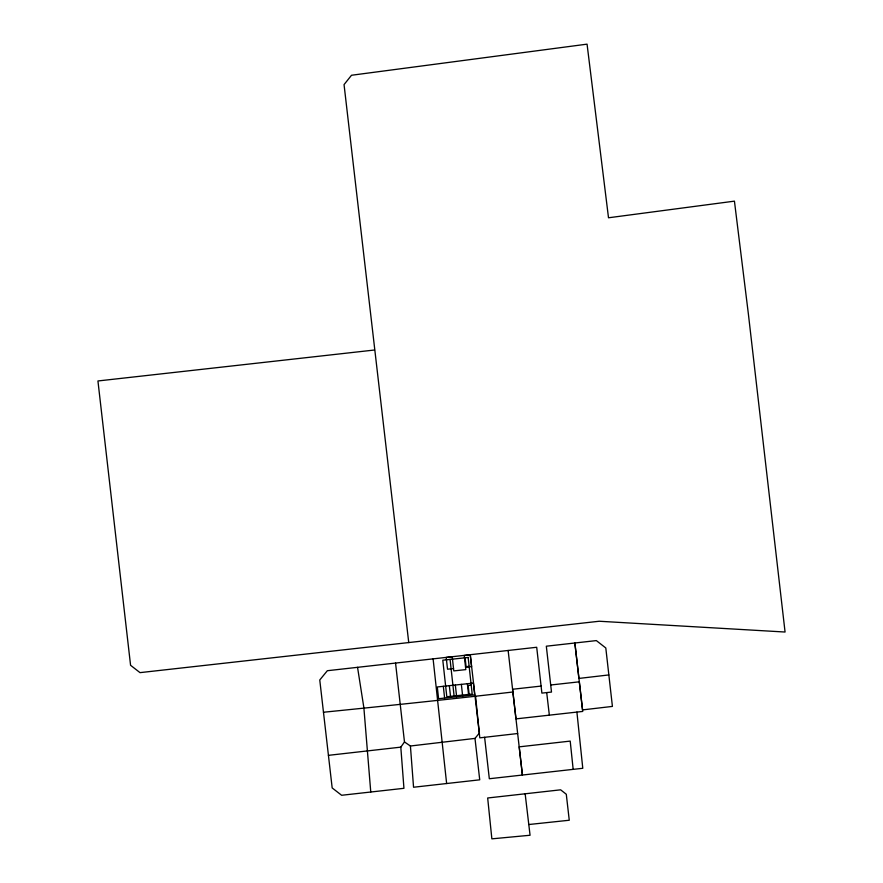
<?xml version="1.0" encoding="UTF-8"?>
<svg xmlns="http://www.w3.org/2000/svg" width="883" height="883" viewBox="0 0 883 883"><rect width="100%" height="100%" fill="white"/><g stroke="black" fill="none" stroke-linecap="round" stroke-linejoin="round"><path stroke-width="1.32" d="M400.805 747.139L404.48 741.952L395.551 663.067L327.339 670.716L319.767 679.976L332.174 787.934L341.622 795.274L403.939 788.309L400.805 747.139L328.421 755.34M404.48 741.952L410.396 746.003L474.988 738.398L479.314 733.144L470.253 654.711M608.862 674.932L578.917 678.431L574.866 643.001L582.548 709.899L612.416 706.411L605.804 647.979L596.345 640.594L546.323 646.201L551.5 692.062L541.886 693.111L536.698 647.272L395.551 663.067M512.891 691.996C449.8 699.292 386.655 705.87 323.465 712.239M517.648 733.53L479.789 737.857L475.551 696.025M374.535 350.01L97.936 380.97L130.574 665.285L140.022 672.636L599.237 621.246L785.064 632.029L748.409 314.216L734.435 201.147L608.508 217.781L587.063 44.15L351.511 75.254L344.05 84.602L408.741 642.57M474.988 738.398L479.723 779.821L413.553 787.239L410.418 746.014M576.908 712.073L582.78 768.287L489.325 778.74L484.612 737.294M541.124 686.08L512.582 689.259L515.97 718.883L582.725 711.433L579.314 681.819L550.727 684.998M469.138 666.345L466.081 666.676L465.098 657.791M453.531 668.574L447.515 669.215L446.213 657.46L452.228 656.82L453.785 670.914L465.816 669.612L464.259 655.517L470.275 654.877L471.566 666.632L465.551 667.272M471.213 685.153L468.156 685.484L469.127 694.358M528.796 824.523L569.259 820.241L566.29 794.247L560.639 789.821L487.67 797.989L491.864 838.85L530.065 835.252L525.153 793.806M357.549 667.338L363.873 707.725L370.761 792.018M546.698 692.57L549.347 715.153M508.133 650.462L522.416 775.053L519.193 746.852L570.208 741.102L573.166 769.358M467.372 683.729L468.663 695.484M461.356 684.369L462.659 696.135M455.341 685.02L456.643 696.775M450.065 659.413L454.105 695.981M449.326 685.672L450.628 697.427M443.321 686.312L444.613 698.078M433.1 658.873L446.632 783.53M468.156 657.46L442.791 660.197L446.82 696.764L472.195 694.038L468.156 657.46M473.387 683.078L437.306 686.963L438.597 698.718L474.679 694.833L473.387 683.078"/></g></svg>
